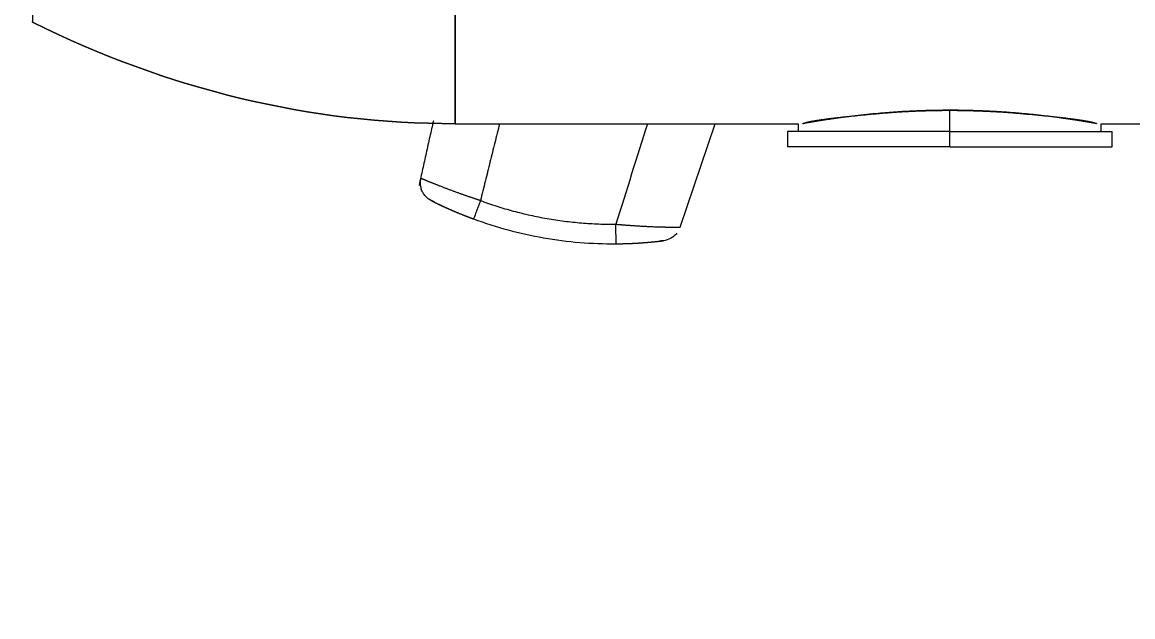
# Model space of a CAD drawing. Header units: millimetres. Extents: x 8883 to 11259, y -10160 to -6800.
# Drawn here: x 10712.81 to 10748.73, y -9149.15 to -9129.91 of the extents above; entities that cross this region are included whole.
import ezdxf

# ---------------------------------------------------------------- set-up
doc = ezdxf.new("R2010")
doc.units = ezdxf.units.MM
doc.layers.add('DIM', color=5, linetype='Continuous', lineweight=13)
doc.styles.add('ARIAL', font='arial.ttf')
doc.dimstyles.get("Standard").update_dxf_attribs({"dimtxt": 15, "dimasz": 15, "dimexe": 0.18, "dimexo": 0.0625, "dimgap": 4, "dimtad": 0, "dimdec": 1, "dimdsep": 46, "dimtxsty": 'ARIAL', "dimcen": 0, "dimclrd": 5, "dimclre": 5, "dimclrt": 5, "dimadec": 0, "dimazin": 0, "dimtfac": 1, "dimtdec": 1, "dimtofl": 0, "dimtmove": 0, "dimatfit": 3, "dimfxl": 1, "dimtolj": 1, "dimtzin": 0, "dimarcsym": 0})

# ---------------------------------------------------------------- blocks, each defined once
blk = doc.blocks.new('*D184')
at = {"layer": 'Defpoints', "color": 0, "transparency": 16777216}
for p in [(10844.315, -9079.145), (10701.336, -9125.132), (10844.315, -9299.148)]:
    blk.add_point(p, dxfattribs=at)
at = {"layer": 'DIM', "color": 5, "lineweight": -2, "transparency": 16777216}
for p, q in [((10844.315, -9079.208), (10844.315, -9299.328)), ((10701.336, -9125.194), (10701.336, -9299.328)), ((10683.336, -9299.148), (10665.336, -9299.148)), ((10701.336, -9299.148), (10719.336, -9299.148)), ((10719.336, -9299.148), (10723.685, -9299.148)), ((10826.315, -9299.148), (10771.76, -9299.148)), ((10844.315, -9299.148), (10826.315, -9299.148)), ((10862.315, -9299.148), (10880.315, -9299.148))]:
    blk.add_line(p, q, dxfattribs=at)
at = {"layer": 'DIM', "color": 5, "transparency": 16777216}
for points in [[(10683.336, -9296.148), (10683.336, -9302.148), (10701.336, -9299.148)], [(10862.315, -9296.148), (10862.315, -9302.148), (10844.315, -9299.148)]]:
    blk.add_solid(points, dxfattribs=at)
at = {"layer": 'DIM', "color": 5, "transparency": 16777216, "insert": (10747.723, -9299.148), "char_height": 18, "attachment_point": 5, "style": 'ARIAL'}
blk.add_mtext('\\A1;143', dxfattribs=at)

msp = doc.modelspace()

# ---------------------------------------------------------------- linework, layer by layer
at = {"linetype": 'Continuous', "lineweight": 13}
for p, q in [((10742.815, -9133.445), (10742.815, -9132.762)), ((10742.815, -9133.945), (10742.815, -9133.445))]:
    msp.add_line(p, q, dxfattribs=at)
at = {"linetype": 'Continuous', "lineweight": 18}
for p, q in [((10726.815, -9133.195), (10737.915, -9133.195)), ((10734.093, -9136.543), (10735.232, -9133.195)), ((10737.915, -9133.195), (10737.915, -9133.445)), ((10747.715, -9133.195), (10794.336, -9133.195)), ((10747.715, -9133.445), (10747.715, -9133.195)), ((10742.815, -9133.445), (10737.565, -9133.445)), ((10737.565, -9133.445), (10737.565, -9133.945)), ((10742.815, -9133.445), (10748.065, -9133.445)), ((10748.065, -9133.945), (10748.065, -9133.445)), ((10742.815, -9133.945), (10737.565, -9133.945)), ((10742.815, -9133.945), (10748.065, -9133.945))]:
    msp.add_line(p, q, dxfattribs=at)
for points, knots in [([(10726.815, -9114.133), (10726.815, -9116.855), (10726.816, -9119.449), (10726.817, -9124.117), (10726.818, -9126.19), (10726.819, -9129.599), (10726.819, -9130.936), (10726.82, -9132.734), (10726.821, -9133.195), (10726.821, -9133.195)], [0, 0, 0, 0, 0.25, 0.25, 0.5, 0.5, 0.75, 0.75, 1, 1, 1, 1]), ([(10726.821, -9133.195), (10726.821, -9133.195), (10726.821, -9133.167), (10726.821, -9133.053), (10726.821, -9132.967), (10726.82, -9132.739), (10726.82, -9132.597), (10726.82, -9132.257), (10726.82, -9132.06), (10726.82, -9131.61), (10726.819, -9131.358), (10726.819, -9130.802), (10726.819, -9130.497), (10726.819, -9129.838), (10726.819, -9129.483), (10726.818, -9128.724), (10726.818, -9127.918), (10726.818, -9126.57), (10726.817, -9125.095), (10726.817, -9123.501), (10726.816, -9121.799), (10726.816, -9120.6), (10726.816, -9119.372), (10726.816, -9118.744), (10726.815, -9117.463), (10726.815, -9116.811), (10726.815, -9115.486), (10726.815, -9114.814), (10726.815, -9114.133)], [0, 0, 0, 0, 0.0625, 0.0625, 0.125, 0.125, 0.1875, 0.1875, 0.25, 0.25, 0.3125, 0.3125, 0.375, 0.375, 0.4375, 0.4375, 0.5, 0.5625, 0.625, 0.6875, 0.75, 0.8125, 0.8125, 0.875, 0.875, 0.9375, 0.9375, 1, 1, 1, 1]), ([(10713.149, -9129.913), (10713.153, -9129.915), (10713.16, -9129.798), (10713.165, -9129.438), (10713.169, -9128.955), (10713.171, -9128.349), (10713.172, -9127.507), (10713.174, -9126.551), (10713.177, -9125.483), (10713.181, -9124.214), (10713.184, -9122.858), (10713.187, -9121.414), (10713.192, -9119.831), (10713.195, -9119.013)], [0, 0, 0, 0, 0.125, 0.25, 0.25, 0.375, 0.5, 0.5, 0.625, 0.75, 0.75, 0.875, 1, 1, 1, 1]), ([(10747.565, -9133.195), (10747.565, -9133.195), (10747.565, -9133.195), (10747.564, -9133.195), (10747.564, -9133.195), (10747.563, -9133.195), (10747.562, -9133.195), (10747.56, -9133.194), (10747.559, -9133.194), (10747.557, -9133.194), (10747.554, -9133.193), (10747.552, -9133.193), (10747.549, -9133.192), (10747.546, -9133.192), (10747.543, -9133.191), (10747.54, -9133.19), (10747.536, -9133.19), (10747.532, -9133.189), (10747.528, -9133.188), (10747.523, -9133.187), (10747.519, -9133.186), (10747.514, -9133.185), (10747.509, -9133.184), (10747.503, -9133.183), (10747.497, -9133.182), (10747.491, -9133.181), (10747.485, -9133.18), (10747.478, -9133.179), (10747.472, -9133.177), (10747.465, -9133.176), (10747.457, -9133.175), (10747.45, -9133.173), (10747.442, -9133.172), (10747.434, -9133.171), (10747.426, -9133.169), (10747.417, -9133.167), (10747.408, -9133.166), (10747.399, -9133.164), (10747.39, -9133.163), (10747.38, -9133.161), (10747.371, -9133.159), (10747.36, -9133.157), (10747.35, -9133.156), (10747.34, -9133.154), (10747.329, -9133.152), (10747.318, -9133.15), (10747.306, -9133.148), (10747.295, -9133.146), (10747.283, -9133.144), (10747.271, -9133.142), (10747.258, -9133.14), (10747.246, -9133.138), (10747.233, -9133.135), (10747.219, -9133.133), (10747.206, -9133.131), (10747.192, -9133.129), (10747.178, -9133.126), (10747.164, -9133.124), (10747.15, -9133.122), (10747.135, -9133.119), (10747.12, -9133.117), (10747.105, -9133.114), (10747.09, -9133.112), (10747.074, -9133.109), (10747.058, -9133.107), (10747.042, -9133.104), (10747.025, -9133.102), (10747.008, -9133.099), (10746.991, -9133.096), (10746.974, -9133.094), (10746.957, -9133.091), (10746.939, -9133.088), (10746.921, -9133.085), (10746.903, -9133.082), (10746.884, -9133.08), (10746.865, -9133.077), (10746.846, -9133.074), (10746.827, -9133.071), (10746.808, -9133.068), (10746.788, -9133.065), (10746.768, -9133.062), (10746.747, -9133.059), (10746.727, -9133.056), (10746.706, -9133.053), (10746.685, -9133.05), (10746.664, -9133.047), (10746.642, -9133.044), (10746.62, -9133.041), (10746.598, -9133.037), (10746.576, -9133.034), (10746.553, -9133.031), (10746.53, -9133.028), (10746.507, -9133.024), (10746.484, -9133.021), (10746.46, -9133.018), (10746.436, -9133.015), (10746.412, -9133.011), (10746.346, -9133.002), (10746.236, -9132.987), (10746.078, -9132.967), (10745.913, -9132.947), (10745.743, -9132.927), (10745.567, -9132.908), (10745.385, -9132.889), (10745.225, -9132.874), (10745.091, -9132.862), (10744.983, -9132.853), (10744.875, -9132.844), (10744.767, -9132.835), (10744.657, -9132.827), (10744.547, -9132.82), (10744.436, -9132.812), (10744.325, -9132.806), (10744.213, -9132.799), (10744.1, -9132.793), (10743.986, -9132.788), (10743.872, -9132.783), (10743.757, -9132.779), (10743.642, -9132.775), (10743.526, -9132.771), (10743.409, -9132.769), (10743.291, -9132.766), (10743.173, -9132.764), (10743.054, -9132.763), (10742.935, -9132.762), (10742.75, -9132.762), (10742.5, -9132.763), (10742.19, -9132.769), (10741.884, -9132.778), (10741.583, -9132.79), (10741.287, -9132.806), (10740.996, -9132.825), (10740.71, -9132.847), (10740.49, -9132.866), (10740.331, -9132.881), (10740.231, -9132.89), (10740.133, -9132.9), (10740.037, -9132.91), (10739.942, -9132.921), (10739.849, -9132.931), (10739.757, -9132.942), (10739.667, -9132.953), (10739.579, -9132.964), (10739.492, -9132.975), (10739.407, -9132.986), (10739.323, -9132.997), (10739.254, -9133.006), (10739.198, -9133.014), (10739.155, -9133.02), (10739.112, -9133.026), (10739.071, -9133.032), (10739.03, -9133.038), (10738.99, -9133.043), (10738.951, -9133.049), (10738.913, -9133.055), (10738.876, -9133.06), (10738.84, -9133.065), (10738.804, -9133.071), (10738.769, -9133.076), (10738.735, -9133.081), (10738.702, -9133.086), (10738.67, -9133.091), (10738.638, -9133.096), (10738.608, -9133.101), (10738.578, -9133.106), (10738.549, -9133.11), (10738.521, -9133.115), (10738.494, -9133.119), (10738.467, -9133.124), (10738.442, -9133.128), (10738.417, -9133.132), (10738.393, -9133.136), (10738.37, -9133.14), (10738.348, -9133.144), (10738.327, -9133.147), (10738.306, -9133.151), (10738.286, -9133.154), (10738.267, -9133.158), (10738.249, -9133.161), (10738.232, -9133.164), (10738.216, -9133.167), (10738.2, -9133.17), (10738.186, -9133.172), (10738.172, -9133.175), (10738.159, -9133.177), (10738.147, -9133.18), (10738.135, -9133.182), (10738.125, -9133.184), (10738.115, -9133.185), (10738.107, -9133.187), (10738.099, -9133.189), (10738.091, -9133.19), (10738.085, -9133.191), (10738.08, -9133.192), (10738.075, -9133.193), (10738.071, -9133.194), (10738.068, -9133.195), (10738.066, -9133.195), (10738.065, -9133.195), (10738.065, -9133.195), (10738.065, -9133.195)], [0, 0, 0, 0, 0.002485, 0.004964, 0.007437, 0.009903, 0.012364, 0.01482, 0.017269, 0.019714, 0.022152, 0.024586, 0.027014, 0.029438, 0.031857, 0.034271, 0.03668, 0.039085, 0.041485, 0.043882, 0.046274, 0.048662, 0.051047, 0.053428, 0.055805, 0.058179, 0.06055, 0.062917, 0.065282, 0.067643, 0.070002, 0.072358, 0.074712, 0.077064, 0.079413, 0.08176, 0.084106, 0.08645, 0.088792, 0.091132, 0.093471, 0.095809, 0.098146, 0.100483, 0.102818, 0.105152, 0.107487, 0.10982, 0.112154, 0.114488, 0.116821, 0.119155, 0.121489, 0.123824, 0.12616, 0.128496, 0.130833, 0.133171, 0.13551, 0.137851, 0.140193, 0.142537, 0.144883, 0.14723, 0.14958, 0.151932, 0.154286, 0.156643, 0.159002, 0.161364, 0.163729, 0.166096, 0.168467, 0.170842, 0.173219, 0.175601, 0.177986, 0.180374, 0.182767, 0.185164, 0.187565, 0.18997, 0.19238, 0.194795, 0.197214, 0.199638, 0.202067, 0.204501, 0.206941, 0.209386, 0.211836, 0.214292, 0.216754, 0.219221, 0.221695, 0.224174, 0.22666, 0.229152, 0.244339, 0.259358, 0.274241, 0.28902, 0.303729, 0.318401, 0.33307, 0.341259, 0.349393, 0.357476, 0.365514, 0.37351, 0.381471, 0.3894, 0.397303, 0.405186, 0.413052, 0.420907, 0.428757, 0.436607, 0.444462, 0.452326, 0.460206, 0.468105, 0.476031, 0.483986, 0.491977, 0.500008, 0.521088, 0.541923, 0.562602, 0.583218, 0.603865, 0.624635, 0.645621, 0.666911, 0.674797, 0.682683, 0.690574, 0.698474, 0.706389, 0.714325, 0.722287, 0.730279, 0.738306, 0.746375, 0.754489, 0.762653, 0.770873, 0.775379, 0.779864, 0.78433, 0.788777, 0.793206, 0.797617, 0.802012, 0.80639, 0.810753, 0.815102, 0.819437, 0.823759, 0.82807, 0.832368, 0.836656, 0.840935, 0.845205, 0.849466, 0.85372, 0.857968, 0.86221, 0.866448, 0.870681, 0.874912, 0.87914, 0.883367, 0.887593, 0.89182, 0.896047, 0.900277, 0.904509, 0.908746, 0.912986, 0.917232, 0.921485, 0.925744, 0.930011, 0.934286, 0.938572, 0.942867, 0.947174, 0.951492, 0.955823, 0.960168, 0.964526, 0.9689, 0.97329, 0.977696, 0.982119, 0.986561, 0.991021, 0.9955, 1, 1, 1, 1]), ([(10738.065, -9133.195), (10738.065, -9133.195), (10738.065, -9133.195), (10738.065, -9133.195), (10738.066, -9133.195), (10738.066, -9133.194), (10738.067, -9133.194), (10738.068, -9133.193), (10738.07, -9133.192), (10738.072, -9133.191), (10738.074, -9133.189), (10738.077, -9133.188), (10738.08, -9133.186), (10738.084, -9133.185), (10738.088, -9133.183), (10738.092, -9133.181), (10738.098, -9133.179), (10738.104, -9133.176), (10738.111, -9133.174), (10738.118, -9133.171), (10738.127, -9133.169), (10738.136, -9133.166), (10738.146, -9133.163), (10738.157, -9133.159), (10738.169, -9133.156), (10738.182, -9133.153), (10738.196, -9133.149), (10738.212, -9133.145), (10738.228, -9133.141), (10738.246, -9133.137), (10738.266, -9133.133), (10738.286, -9133.128), (10738.308, -9133.124), (10738.332, -9133.119), (10738.357, -9133.114), (10738.384, -9133.109), (10738.413, -9133.104), (10738.443, -9133.099), (10738.475, -9133.094), (10738.509, -9133.088), (10738.545, -9133.082), (10738.583, -9133.076), (10738.623, -9133.07), (10738.665, -9133.064), (10738.709, -9133.058), (10738.755, -9133.051), (10738.804, -9133.045), (10738.855, -9133.038), (10738.908, -9133.031), (10738.964, -9133.024), (10739.023, -9133.017), (10739.084, -9133.009), (10739.147, -9133.002), (10739.213, -9132.994), (10739.282, -9132.986), (10739.353, -9132.978), (10739.428, -9132.97), (10739.505, -9132.962), (10739.585, -9132.954), (10739.667, -9132.945), (10739.753, -9132.936), (10739.842, -9132.928), (10739.933, -9132.919), (10740.027, -9132.909), (10740.124, -9132.9), (10740.225, -9132.891), (10740.328, -9132.881), (10740.434, -9132.871), (10740.542, -9132.862), (10740.651, -9132.852), (10740.761, -9132.844), (10740.872, -9132.835), (10740.982, -9132.827), (10741.093, -9132.82), (10741.204, -9132.813), (10741.315, -9132.806), (10741.425, -9132.8), (10741.536, -9132.795), (10741.646, -9132.789), (10741.755, -9132.785), (10741.864, -9132.78), (10741.973, -9132.777), (10742.081, -9132.773), (10742.189, -9132.77), (10742.295, -9132.768), (10742.401, -9132.766), (10742.506, -9132.764), (10742.61, -9132.763), (10742.713, -9132.762), (10742.843, -9132.762), (10743.003, -9132.763), (10743.193, -9132.765), (10743.386, -9132.769), (10743.582, -9132.774), (10743.781, -9132.781), (10743.981, -9132.789), (10744.184, -9132.799), (10744.387, -9132.81), (10744.591, -9132.823), (10744.794, -9132.838), (10744.997, -9132.854), (10745.169, -9132.869), (10745.311, -9132.882), (10745.422, -9132.892), (10745.53, -9132.902), (10745.634, -9132.912), (10745.735, -9132.922), (10745.833, -9132.932), (10745.927, -9132.941), (10746.018, -9132.951), (10746.105, -9132.96), (10746.19, -9132.969), (10746.27, -9132.978), (10746.348, -9132.986), (10746.422, -9132.995), (10746.494, -9133.003), (10746.562, -9133.011), (10746.627, -9133.019), (10746.689, -9133.027), (10746.749, -9133.034), (10746.805, -9133.042), (10746.859, -9133.049), (10746.91, -9133.056), (10746.958, -9133.063), (10747.004, -9133.07), (10747.047, -9133.076), (10747.088, -9133.083), (10747.127, -9133.089), (10747.163, -9133.095), (10747.197, -9133.101), (10747.229, -9133.106), (10747.259, -9133.112), (10747.287, -9133.117), (10747.314, -9133.122), (10747.338, -9133.127), (10747.361, -9133.132), (10747.382, -9133.137), (10747.401, -9133.141), (10747.419, -9133.145), (10747.436, -9133.149), (10747.451, -9133.153), (10747.465, -9133.157), (10747.477, -9133.161), (10747.489, -9133.164), (10747.499, -9133.167), (10747.509, -9133.17), (10747.517, -9133.173), (10747.524, -9133.176), (10747.531, -9133.178), (10747.537, -9133.181), (10747.542, -9133.183), (10747.547, -9133.185), (10747.55, -9133.187), (10747.554, -9133.188), (10747.556, -9133.19), (10747.559, -9133.191), (10747.561, -9133.192), (10747.562, -9133.193), (10747.563, -9133.194), (10747.564, -9133.195), (10747.564, -9133.195), (10747.565, -9133.195), (10747.565, -9133.195), (10747.565, -9133.195)], [0, 0, 0, 0, 0.001808, 0.003716, 0.005722, 0.007828, 0.010034, 0.012339, 0.014744, 0.017248, 0.019851, 0.022554, 0.025357, 0.028259, 0.031261, 0.034362, 0.037563, 0.040864, 0.044264, 0.047764, 0.051363, 0.055062, 0.058861, 0.062759, 0.066757, 0.070855, 0.075052, 0.079349, 0.083746, 0.088242, 0.092838, 0.097534, 0.102329, 0.107224, 0.112219, 0.117314, 0.122508, 0.127802, 0.133195, 0.138688, 0.144281, 0.149974, 0.155766, 0.161658, 0.16765, 0.173742, 0.179933, 0.186224, 0.192614, 0.199105, 0.205695, 0.212384, 0.219174, 0.226063, 0.233052, 0.24014, 0.247329, 0.254617, 0.262004, 0.269492, 0.277079, 0.284766, 0.292553, 0.300439, 0.308425, 0.316511, 0.324696, 0.332982, 0.341358, 0.349659, 0.357885, 0.366036, 0.374112, 0.382113, 0.390039, 0.39789, 0.405667, 0.413369, 0.420996, 0.428549, 0.436027, 0.443432, 0.450762, 0.458018, 0.4652, 0.472308, 0.479343, 0.486304, 0.493191, 0.500006, 0.512474, 0.525204, 0.538196, 0.551451, 0.56497, 0.578753, 0.592801, 0.607115, 0.621695, 0.636541, 0.651654, 0.667035, 0.676009, 0.684866, 0.693606, 0.702229, 0.710734, 0.719123, 0.727394, 0.735547, 0.743584, 0.751503, 0.759306, 0.76699, 0.774558, 0.782009, 0.789342, 0.796558, 0.803657, 0.810638, 0.817503, 0.82425, 0.83088, 0.837392, 0.843788, 0.850066, 0.856227, 0.862271, 0.868198, 0.874007, 0.879699, 0.885274, 0.890732, 0.896073, 0.901296, 0.906403, 0.911392, 0.916264, 0.921018, 0.925656, 0.930176, 0.934579, 0.938865, 0.943034, 0.947086, 0.951021, 0.954838, 0.958539, 0.962122, 0.965588, 0.968937, 0.972169, 0.975284, 0.978282, 0.981163, 0.983927, 0.986574, 0.989104, 0.991517, 0.993813, 0.995992, 0.998054, 1, 1, 1, 1]), ([(10725.7, -9134.963), (10725.694, -9134.993), (10725.683, -9135.066), (10725.686, -9135.187), (10725.706, -9135.272), (10725.721, -9135.315)], [0, 0, 0, 0, 0.259134, 0.62574, 1, 1, 1, 1]), ([(10726.05, -9135.686), (10725.975, -9135.648), (10725.875, -9135.574), (10725.773, -9135.437), (10725.736, -9135.358), (10725.721, -9135.315)], [0, 0, 0, 0, 0.478936, 0.736721, 1, 1, 1, 1]), ([(10726.149, -9135.735), (10726.149, -9135.735), (10726.147, -9135.734), (10726.144, -9135.733), (10726.141, -9135.731), (10726.138, -9135.73), (10726.135, -9135.728), (10726.132, -9135.727), (10726.129, -9135.725), (10726.126, -9135.724), (10726.123, -9135.723), (10726.121, -9135.721), (10726.118, -9135.72), (10726.115, -9135.719), (10726.112, -9135.717), (10726.107, -9135.715), (10726.102, -9135.712), (10726.097, -9135.71), (10726.092, -9135.707), (10726.088, -9135.705), (10726.084, -9135.703), (10726.079, -9135.701), (10726.075, -9135.699), (10726.072, -9135.697), (10726.068, -9135.695), (10726.065, -9135.694), (10726.062, -9135.692), (10726.059, -9135.691), (10726.056, -9135.689), (10726.054, -9135.688), (10726.051, -9135.687), (10726.049, -9135.686), (10726.047, -9135.685), (10726.046, -9135.684), (10726.044, -9135.683), (10726.043, -9135.683), (10726.042, -9135.682), (10726.041, -9135.682), (10726.041, -9135.681), (10726.04, -9135.681), (10726.04, -9135.681), (10726.04, -9135.681), (10726.04, -9135.681), (10726.041, -9135.682), (10726.042, -9135.682), (10726.042, -9135.682), (10726.044, -9135.683), (10726.045, -9135.684), (10726.046, -9135.684), (10726.048, -9135.685), (10726.05, -9135.686), (10726.052, -9135.687), (10726.055, -9135.688), (10726.057, -9135.69), (10726.06, -9135.691), (10726.063, -9135.693), (10726.066, -9135.694), (10726.07, -9135.696), (10726.073, -9135.698), (10726.077, -9135.7), (10726.081, -9135.702), (10726.085, -9135.704), (10726.09, -9135.706), (10726.094, -9135.708), (10726.099, -9135.711), (10726.104, -9135.713), (10726.109, -9135.716), (10726.115, -9135.718), (10726.12, -9135.721), (10726.126, -9135.724), (10726.132, -9135.727), (10726.138, -9135.73), (10726.144, -9135.733), (10726.151, -9135.736), (10726.158, -9135.74), (10726.165, -9135.743), (10726.172, -9135.747), (10726.179, -9135.75), (10726.187, -9135.754), (10726.194, -9135.757), (10726.202, -9135.761), (10726.21, -9135.765), (10726.218, -9135.769), (10726.227, -9135.773), (10726.235, -9135.777), (10726.244, -9135.782), (10726.253, -9135.786), (10726.262, -9135.79), (10726.271, -9135.795), (10726.281, -9135.799), (10726.29, -9135.804), (10726.3, -9135.808), (10726.307, -9135.811), (10726.31, -9135.813), (10726.311, -9135.813), (10726.311, -9135.814), (10726.313, -9135.815), (10726.317, -9135.816), (10726.324, -9135.82), (10726.338, -9135.826), (10726.367, -9135.84), (10726.411, -9135.861), (10726.466, -9135.886), (10726.504, -9135.903), (10726.523, -9135.912)], [0, 0, 0, 0, 0.001899, 0.006899, 0.011851, 0.016754, 0.02161, 0.026417, 0.031176, 0.035886, 0.040549, 0.045163, 0.04973, 0.054248, 0.058719, 0.0684, 0.078079, 0.087756, 0.09743, 0.107103, 0.116773, 0.126442, 0.136108, 0.145772, 0.155434, 0.165095, 0.174753, 0.18441, 0.194065, 0.203719, 0.213371, 0.223022, 0.232671, 0.24232, 0.251967, 0.261614, 0.271259, 0.280904, 0.290548, 0.300191, 0.309833, 0.319475, 0.329116, 0.338757, 0.348397, 0.358037, 0.367677, 0.377316, 0.386955, 0.396594, 0.406233, 0.415872, 0.425512, 0.435151, 0.444791, 0.454432, 0.464073, 0.473715, 0.483357, 0.493, 0.502644, 0.512289, 0.521935, 0.531581, 0.541229, 0.550877, 0.560526, 0.570177, 0.579828, 0.58948, 0.599133, 0.608788, 0.618443, 0.628099, 0.637757, 0.647416, 0.657076, 0.666738, 0.676401, 0.686065, 0.695731, 0.705397, 0.715066, 0.724735, 0.734406, 0.744078, 0.753751, 0.763425, 0.7731, 0.782776, 0.792453, 0.80213, 0.811809, 0.812182, 0.812555, 0.813301, 0.814793, 0.817778, 0.82375, 0.835707, 0.859661, 0.907719, 0.955958, 1, 1, 1, 1]), ([(10726.149, -9135.735), (10726.149, -9135.735), (10726.147, -9135.734), (10726.144, -9135.733), (10726.141, -9135.731), (10726.138, -9135.73), (10726.135, -9135.728), (10726.132, -9135.727), (10726.129, -9135.725), (10726.126, -9135.724), (10726.123, -9135.723), (10726.121, -9135.721), (10726.118, -9135.72), (10726.115, -9135.719), (10726.112, -9135.717), (10726.107, -9135.715), (10726.102, -9135.712), (10726.097, -9135.71), (10726.092, -9135.707), (10726.088, -9135.705), (10726.084, -9135.703), (10726.079, -9135.701), (10726.075, -9135.699), (10726.072, -9135.697), (10726.068, -9135.695), (10726.065, -9135.694), (10726.062, -9135.692), (10726.059, -9135.691), (10726.056, -9135.689), (10726.054, -9135.688), (10726.051, -9135.687), (10726.049, -9135.686), (10726.047, -9135.685), (10726.046, -9135.684), (10726.044, -9135.683), (10726.043, -9135.683), (10726.042, -9135.682), (10726.041, -9135.682), (10726.041, -9135.681), (10726.04, -9135.681), (10726.04, -9135.681), (10726.04, -9135.681), (10726.04, -9135.681), (10726.041, -9135.682), (10726.042, -9135.682), (10726.042, -9135.682), (10726.044, -9135.683), (10726.045, -9135.684), (10726.046, -9135.684), (10726.048, -9135.685), (10726.05, -9135.686), (10726.052, -9135.687), (10726.055, -9135.688), (10726.057, -9135.69), (10726.06, -9135.691), (10726.063, -9135.693), (10726.066, -9135.694), (10726.07, -9135.696), (10726.073, -9135.698), (10726.077, -9135.7), (10726.081, -9135.702), (10726.085, -9135.704), (10726.09, -9135.706), (10726.094, -9135.708), (10726.099, -9135.711), (10726.104, -9135.713), (10726.109, -9135.716), (10726.115, -9135.718), (10726.12, -9135.721), (10726.126, -9135.724), (10726.132, -9135.727), (10726.138, -9135.73), (10726.144, -9135.733), (10726.151, -9135.736), (10726.158, -9135.74), (10726.165, -9135.743), (10726.172, -9135.747), (10726.179, -9135.75), (10726.187, -9135.754), (10726.194, -9135.757), (10726.202, -9135.761), (10726.21, -9135.765), (10726.218, -9135.769), (10726.227, -9135.773), (10726.235, -9135.777), (10726.244, -9135.782), (10726.253, -9135.786), (10726.262, -9135.79), (10726.271, -9135.795), (10726.281, -9135.799), (10726.29, -9135.804), (10726.3, -9135.808), (10726.307, -9135.811), (10726.31, -9135.813), (10726.311, -9135.813), (10726.311, -9135.814), (10726.313, -9135.815), (10726.317, -9135.816), (10726.324, -9135.82), (10726.338, -9135.826), (10726.367, -9135.84), (10726.411, -9135.861), (10726.468, -9135.887), (10726.528, -9135.914), (10726.591, -9135.942), (10726.656, -9135.972), (10726.725, -9136.001), (10726.783, -9136.026), (10726.829, -9136.046), (10726.863, -9136.06), (10726.898, -9136.075), (10726.933, -9136.089), (10726.968, -9136.104), (10727.004, -9136.118), (10727.04, -9136.133), (10727.076, -9136.147), (10727.112, -9136.162), (10727.149, -9136.176), (10727.186, -9136.191), (10727.223, -9136.205), (10727.26, -9136.219), (10727.298, -9136.234), (10727.335, -9136.248), (10727.373, -9136.262), (10727.398, -9136.271), (10727.411, -9136.276)], [0, 0, 0, 0, 0.001198, 0.004353, 0.007477, 0.010571, 0.013634, 0.016667, 0.01967, 0.022642, 0.025584, 0.028496, 0.031377, 0.034228, 0.037048, 0.043156, 0.049263, 0.055369, 0.061473, 0.067576, 0.073677, 0.079777, 0.085876, 0.091974, 0.09807, 0.104165, 0.110259, 0.116352, 0.122444, 0.128535, 0.134625, 0.140714, 0.146802, 0.15289, 0.158977, 0.165063, 0.171149, 0.177234, 0.183319, 0.189403, 0.195487, 0.201571, 0.207654, 0.213736, 0.219819, 0.225901, 0.231983, 0.238065, 0.244147, 0.250228, 0.25631, 0.262392, 0.268474, 0.274556, 0.280638, 0.286721, 0.292804, 0.298887, 0.304971, 0.311055, 0.31714, 0.323225, 0.329311, 0.335397, 0.341484, 0.347572, 0.35366, 0.359749, 0.365838, 0.371928, 0.378019, 0.38411, 0.390202, 0.396295, 0.402388, 0.408483, 0.414578, 0.420674, 0.42677, 0.432868, 0.438966, 0.445066, 0.451166, 0.457267, 0.463368, 0.469471, 0.475574, 0.481677, 0.487782, 0.493887, 0.499992, 0.506099, 0.512205, 0.512441, 0.512676, 0.513146, 0.514088, 0.515971, 0.51974, 0.527283, 0.542397, 0.572719, 0.603155, 0.633664, 0.664152, 0.694705, 0.725319, 0.755986, 0.770315, 0.784645, 0.798978, 0.813315, 0.827654, 0.841997, 0.856344, 0.870696, 0.885051, 0.899412, 0.913777, 0.928146, 0.942518, 0.956891, 0.971263, 0.985633, 1, 1, 1, 1]), ([(10726.149, -9135.735), (10726.149, -9135.735), (10726.147, -9135.734), (10726.144, -9135.733), (10726.141, -9135.731), (10726.138, -9135.73), (10726.135, -9135.728), (10726.132, -9135.727), (10726.129, -9135.725), (10726.126, -9135.724), (10726.123, -9135.723), (10726.121, -9135.721), (10726.118, -9135.72), (10726.115, -9135.719), (10726.112, -9135.717), (10726.107, -9135.715), (10726.102, -9135.712), (10726.097, -9135.71), (10726.092, -9135.707), (10726.088, -9135.705), (10726.084, -9135.703), (10726.079, -9135.701), (10726.075, -9135.699), (10726.072, -9135.697), (10726.068, -9135.695), (10726.065, -9135.694), (10726.062, -9135.692), (10726.059, -9135.691), (10726.056, -9135.689), (10726.054, -9135.688), (10726.051, -9135.687), (10726.049, -9135.686), (10726.047, -9135.685), (10726.046, -9135.684), (10726.044, -9135.683), (10726.043, -9135.683), (10726.042, -9135.682), (10726.041, -9135.682), (10726.041, -9135.681), (10726.04, -9135.681), (10726.04, -9135.681), (10726.04, -9135.681), (10726.04, -9135.681), (10726.041, -9135.682), (10726.042, -9135.682), (10726.042, -9135.682), (10726.044, -9135.683), (10726.045, -9135.684), (10726.046, -9135.684), (10726.048, -9135.685), (10726.05, -9135.686), (10726.052, -9135.687), (10726.055, -9135.688), (10726.057, -9135.69), (10726.06, -9135.691), (10726.063, -9135.693), (10726.066, -9135.694), (10726.07, -9135.696), (10726.073, -9135.698), (10726.077, -9135.7), (10726.081, -9135.702), (10726.085, -9135.704), (10726.09, -9135.706), (10726.094, -9135.708), (10726.099, -9135.711), (10726.104, -9135.713), (10726.109, -9135.716), (10726.115, -9135.718), (10726.12, -9135.721), (10726.126, -9135.724), (10726.132, -9135.727), (10726.138, -9135.73), (10726.144, -9135.733), (10726.151, -9135.736), (10726.158, -9135.74), (10726.165, -9135.743), (10726.172, -9135.747), (10726.179, -9135.75), (10726.187, -9135.754), (10726.194, -9135.757), (10726.202, -9135.761), (10726.21, -9135.765), (10726.218, -9135.769), (10726.227, -9135.773), (10726.235, -9135.777), (10726.244, -9135.782), (10726.253, -9135.786), (10726.262, -9135.79), (10726.271, -9135.795), (10726.281, -9135.799), (10726.29, -9135.804), (10726.3, -9135.808), (10726.307, -9135.811), (10726.31, -9135.813), (10726.311, -9135.813), (10726.311, -9135.814), (10726.313, -9135.815), (10726.317, -9135.816), (10726.324, -9135.82), (10726.338, -9135.826), (10726.367, -9135.84), (10726.411, -9135.861), (10726.468, -9135.887), (10726.528, -9135.914), (10726.591, -9135.942), (10726.656, -9135.972), (10726.725, -9136.001), (10726.783, -9136.026), (10726.829, -9136.046), (10726.863, -9136.06), (10726.898, -9136.075), (10726.933, -9136.089), (10726.968, -9136.104), (10727.004, -9136.118), (10727.04, -9136.133), (10727.076, -9136.147), (10727.112, -9136.162), (10727.149, -9136.176), (10727.186, -9136.191), (10727.223, -9136.205), (10727.26, -9136.219), (10727.298, -9136.234), (10727.335, -9136.248), (10727.373, -9136.262), (10727.398, -9136.271), (10727.411, -9136.276)], [0, 0, 0, 0, 0.001198, 0.004353, 0.007477, 0.010571, 0.013634, 0.016667, 0.01967, 0.022642, 0.025584, 0.028496, 0.031377, 0.034228, 0.037048, 0.043156, 0.049263, 0.055369, 0.061473, 0.067576, 0.073677, 0.079777, 0.085876, 0.091974, 0.09807, 0.104165, 0.110259, 0.116352, 0.122444, 0.128535, 0.134625, 0.140714, 0.146802, 0.15289, 0.158977, 0.165063, 0.171149, 0.177234, 0.183319, 0.189403, 0.195487, 0.201571, 0.207654, 0.213736, 0.219819, 0.225901, 0.231983, 0.238065, 0.244147, 0.250228, 0.25631, 0.262392, 0.268474, 0.274556, 0.280638, 0.286721, 0.292804, 0.298887, 0.304971, 0.311055, 0.31714, 0.323225, 0.329311, 0.335397, 0.341484, 0.347572, 0.35366, 0.359749, 0.365838, 0.371928, 0.378019, 0.38411, 0.390202, 0.396295, 0.402388, 0.408483, 0.414578, 0.420674, 0.42677, 0.432868, 0.438966, 0.445066, 0.451166, 0.457267, 0.463368, 0.469471, 0.475574, 0.481677, 0.487782, 0.493887, 0.499992, 0.506099, 0.512205, 0.512441, 0.512676, 0.513146, 0.514088, 0.515971, 0.51974, 0.527283, 0.542397, 0.572719, 0.603155, 0.633664, 0.664152, 0.694705, 0.725319, 0.755986, 0.770315, 0.784645, 0.798978, 0.813315, 0.827654, 0.841997, 0.856344, 0.870696, 0.885051, 0.899412, 0.913777, 0.928146, 0.942518, 0.956891, 0.971263, 0.985633, 1, 1, 1, 1]), ([(10726.149, -9135.736), (10726.149, -9135.735), (10726.148, -9135.735), (10726.146, -9135.734), (10726.144, -9135.733), (10726.142, -9135.732), (10726.139, -9135.731), (10726.137, -9135.729), (10726.135, -9135.728), (10726.132, -9135.727), (10726.13, -9135.726), (10726.127, -9135.724), (10726.124, -9135.723), (10726.121, -9135.722), (10726.118, -9135.72), (10726.115, -9135.719), (10726.112, -9135.717), (10726.109, -9135.716), (10726.106, -9135.714), (10726.103, -9135.713), (10726.1, -9135.711), (10726.097, -9135.709), (10726.094, -9135.708), (10726.09, -9135.706), (10726.087, -9135.705), (10726.084, -9135.703), (10726.081, -9135.702), (10726.078, -9135.7), (10726.075, -9135.699), (10726.072, -9135.697), (10726.069, -9135.696), (10726.066, -9135.694), (10726.064, -9135.693), (10726.061, -9135.692), (10726.058, -9135.69), (10726.056, -9135.689), (10726.054, -9135.688), (10726.052, -9135.687), (10726.05, -9135.686), (10726.048, -9135.685), (10726.047, -9135.685), (10726.046, -9135.684), (10726.045, -9135.683), (10726.044, -9135.683), (10726.043, -9135.683), (10726.043, -9135.683), (10726.043, -9135.683), (10726.044, -9135.683), (10726.046, -9135.684), (10726.048, -9135.685), (10726.052, -9135.687), (10726.057, -9135.69), (10726.063, -9135.693), (10726.07, -9135.696), (10726.075, -9135.698), (10726.079, -9135.701), (10726.084, -9135.703), (10726.089, -9135.706), (10726.094, -9135.708), (10726.1, -9135.711), (10726.105, -9135.713), (10726.11, -9135.716), (10726.117, -9135.719), (10726.127, -9135.724), (10726.138, -9135.73), (10726.149, -9135.735), (10726.158, -9135.74), (10726.166, -9135.744), (10726.175, -9135.748), (10726.184, -9135.752), (10726.193, -9135.757), (10726.203, -9135.762), (10726.213, -9135.766), (10726.223, -9135.771), (10726.233, -9135.776), (10726.244, -9135.781), (10726.254, -9135.787), (10726.266, -9135.792), (10726.277, -9135.797), (10726.288, -9135.803), (10726.3, -9135.809), (10726.312, -9135.814), (10726.325, -9135.82), (10726.337, -9135.826), (10726.35, -9135.832), (10726.363, -9135.838), (10726.376, -9135.844), (10726.389, -9135.851), (10726.403, -9135.857), (10726.417, -9135.863), (10726.431, -9135.87), (10726.443, -9135.875), (10726.455, -9135.881), (10726.472, -9135.889), (10726.494, -9135.899), (10726.52, -9135.91), (10726.549, -9135.924), (10726.585, -9135.94), (10726.62, -9135.955), (10726.65, -9135.969), (10726.672, -9135.978), (10726.692, -9135.987), (10726.712, -9135.996), (10726.733, -9136.005), (10726.753, -9136.014), (10726.771, -9136.021), (10726.787, -9136.028), (10726.805, -9136.036), (10726.832, -9136.047), (10726.86, -9136.059), (10726.891, -9136.072), (10726.921, -9136.084), (10726.954, -9136.098), (10726.988, -9136.112), (10727.022, -9136.126), (10727.056, -9136.14), (10727.091, -9136.153), (10727.126, -9136.167), (10727.161, -9136.181), (10727.196, -9136.195), (10727.232, -9136.208), (10727.267, -9136.222), (10727.303, -9136.236), (10727.339, -9136.249), (10727.375, -9136.263), (10727.399, -9136.271), (10727.411, -9136.276)], [0, 0, 0, 0, 0.001722, 0.003593, 0.005592, 0.007718, 0.009971, 0.012352, 0.014861, 0.017497, 0.02026, 0.02315, 0.026168, 0.029313, 0.032584, 0.035983, 0.039509, 0.043162, 0.046942, 0.050848, 0.054881, 0.059041, 0.063328, 0.067741, 0.072281, 0.076947, 0.08174, 0.08666, 0.091706, 0.096878, 0.102177, 0.107602, 0.113154, 0.118832, 0.124636, 0.130568, 0.136626, 0.14281, 0.149122, 0.15556, 0.162125, 0.168818, 0.175638, 0.182585, 0.18966, 0.196863, 0.200444, 0.20913, 0.221444, 0.233012, 0.247054, 0.263348, 0.284136, 0.295069, 0.302542, 0.310016, 0.317491, 0.324968, 0.332447, 0.339929, 0.347413, 0.351541, 0.359132, 0.370188, 0.38414, 0.393776, 0.401485, 0.409191, 0.416893, 0.424593, 0.432289, 0.439982, 0.447673, 0.45536, 0.463045, 0.470728, 0.478407, 0.486084, 0.493758, 0.50143, 0.509099, 0.516766, 0.52443, 0.532091, 0.539751, 0.547408, 0.555062, 0.562715, 0.570365, 0.578013, 0.585658, 0.593301, 0.596913, 0.60576, 0.618333, 0.630184, 0.64454, 0.661362, 0.682785, 0.69416, 0.703159, 0.712161, 0.721167, 0.730176, 0.739188, 0.748204, 0.752512, 0.760302, 0.771577, 0.786011, 0.795794, 0.809343, 0.822904, 0.836475, 0.850056, 0.863648, 0.87725, 0.890863, 0.904485, 0.918116, 0.931755, 0.945399, 0.959048, 0.972699, 0.98635, 1, 1, 1, 1]), ([(10727.411, -9136.276), (10727.779, -9136.411), (10728.527, -9136.649), (10729.294, -9136.818), (10730.066, -9136.953), (10730.456, -9137.003), (10731.237, -9137.068), (10731.63, -9137.083), (10732.022, -9137.08)], [0, 0, 0, 0, 0.25, 0.5, 0.5, 0.75, 0.75, 1, 1, 1, 1]), ([(10732.017, -9136.447), (10732.025, -9136.448), (10732.04, -9136.449), (10732.065, -9136.451), (10732.091, -9136.453), (10732.12, -9136.456), (10732.15, -9136.458), (10732.183, -9136.461), (10732.218, -9136.464), (10732.255, -9136.467), (10732.294, -9136.47), (10732.335, -9136.473), (10732.377, -9136.476), (10732.422, -9136.479), (10732.469, -9136.483), (10732.517, -9136.486), (10732.568, -9136.489), (10732.62, -9136.493), (10732.673, -9136.496), (10732.728, -9136.5), (10732.808, -9136.505), (10732.909, -9136.51), (10733.024, -9136.516), (10733.129, -9136.521), (10733.223, -9136.525), (10733.308, -9136.528), (10733.383, -9136.531), (10733.442, -9136.533), (10733.489, -9136.534), (10733.526, -9136.535), (10733.561, -9136.536), (10733.596, -9136.537), (10733.629, -9136.538), (10733.661, -9136.539), (10733.692, -9136.54), (10733.721, -9136.54), (10733.75, -9136.541), (10733.777, -9136.541), (10733.803, -9136.542), (10733.828, -9136.542), (10733.852, -9136.543), (10733.874, -9136.543), (10733.895, -9136.543), (10733.916, -9136.544), (10733.935, -9136.544), (10733.953, -9136.544), (10733.969, -9136.544), (10733.985, -9136.544), (10733.999, -9136.544), (10734.013, -9136.544), (10734.025, -9136.544), (10734.036, -9136.544), (10734.046, -9136.544), (10734.056, -9136.544), (10734.064, -9136.544), (10734.071, -9136.544), (10734.077, -9136.544), (10734.082, -9136.543), (10734.086, -9136.543), (10734.089, -9136.543), (10734.091, -9136.543), (10734.093, -9136.543), (10734.093, -9136.543), (10734.093, -9136.543)], [0, 0, 0, 0, 0.006962, 0.014585, 0.022867, 0.03181, 0.041414, 0.051679, 0.062604, 0.074191, 0.086439, 0.099349, 0.11292, 0.127154, 0.142049, 0.157607, 0.173828, 0.190712, 0.20826, 0.226471, 0.245346, 0.288156, 0.328451, 0.366229, 0.401487, 0.434223, 0.464436, 0.492125, 0.50847, 0.524703, 0.540825, 0.556837, 0.572738, 0.588528, 0.604209, 0.619779, 0.635241, 0.650593, 0.665836, 0.68097, 0.695997, 0.710915, 0.725726, 0.74043, 0.755027, 0.769518, 0.783903, 0.798181, 0.812355, 0.826424, 0.840389, 0.854249, 0.868007, 0.881661, 0.895213, 0.908662, 0.922011, 0.935258, 0.948405, 0.961452, 0.9744, 0.987249, 1, 1, 1, 1]), ([(10733.984, -9136.741), (10733.956, -9136.776), (10733.894, -9136.839), (10733.752, -9136.933), (10733.633, -9136.97), (10733.549, -9136.98)], [0, 0, 0, 0, 0.263325, 0.521123, 1, 1, 1, 1]), ([(10732.022, -9137.08), (10732.029, -9137.08), (10732.043, -9137.08), (10732.064, -9137.08), (10732.085, -9137.079), (10732.106, -9137.079), (10732.127, -9137.079), (10732.147, -9137.078), (10732.168, -9137.078), (10732.188, -9137.078), (10732.208, -9137.077), (10732.228, -9137.077), (10732.248, -9137.076), (10732.268, -9137.076), (10732.288, -9137.075), (10732.307, -9137.075), (10732.326, -9137.074), (10732.345, -9137.074), (10732.364, -9137.073), (10732.383, -9137.072), (10732.402, -9137.072), (10732.42, -9137.071), (10732.438, -9137.07), (10732.456, -9137.07), (10732.474, -9137.069), (10732.492, -9137.068), (10732.51, -9137.067), (10732.527, -9137.067), (10732.544, -9137.066), (10732.561, -9137.065), (10732.578, -9137.064), (10732.595, -9137.063), (10732.611, -9137.063), (10732.627, -9137.062), (10732.643, -9137.061), (10732.659, -9137.06), (10732.675, -9137.059), (10732.691, -9137.058), (10732.706, -9137.057), (10732.721, -9137.056), (10732.736, -9137.055), (10732.751, -9137.055), (10732.766, -9137.054), (10732.78, -9137.053), (10732.794, -9137.052), (10732.808, -9137.051), (10732.822, -9137.05), (10732.836, -9137.049), (10732.849, -9137.048), (10732.863, -9137.047), (10732.876, -9137.046), (10732.889, -9137.045), (10732.902, -9137.044), (10732.914, -9137.043), (10732.927, -9137.042), (10732.939, -9137.041), (10732.951, -9137.04), (10732.963, -9137.04), (10732.974, -9137.039), (10732.986, -9137.038), (10732.997, -9137.037), (10733.008, -9137.036), (10733.019, -9137.035), (10733.03, -9137.034), (10733.041, -9137.033), (10733.051, -9137.032), (10733.062, -9137.031), (10733.072, -9137.03), (10733.082, -9137.03), (10733.092, -9137.029), (10733.101, -9137.028), (10733.111, -9137.027), (10733.12, -9137.026), (10733.129, -9137.025), (10733.138, -9137.024), (10733.147, -9137.024), (10733.155, -9137.023), (10733.164, -9137.022), (10733.172, -9137.021), (10733.18, -9137.02), (10733.188, -9137.02), (10733.196, -9137.019), (10733.204, -9137.018), (10733.212, -9137.017), (10733.219, -9137.017), (10733.226, -9137.016), (10733.234, -9137.015), (10733.241, -9137.015), (10733.247, -9137.014), (10733.254, -9137.013), (10733.261, -9137.013), (10733.267, -9137.012), (10733.273, -9137.011), (10733.28, -9137.011), (10733.286, -9137.01), (10733.292, -9137.009), (10733.297, -9137.009), (10733.303, -9137.008), (10733.309, -9137.008), (10733.314, -9137.007), (10733.319, -9137.006), (10733.325, -9137.006), (10733.33, -9137.005), (10733.335, -9137.005), (10733.339, -9137.004), (10733.344, -9137.004), (10733.349, -9137.003), (10733.353, -9137.003), (10733.358, -9137.002), (10733.362, -9137.002), (10733.366, -9137.001), (10733.37, -9137.001), (10733.374, -9137), (10733.378, -9137), (10733.382, -9137), (10733.386, -9136.999), (10733.389, -9136.999), (10733.393, -9136.998), (10733.396, -9136.998), (10733.399, -9136.998), (10733.403, -9136.997), (10733.406, -9136.997), (10733.409, -9136.997), (10733.412, -9136.996), (10733.415, -9136.996), (10733.417, -9136.996), (10733.42, -9136.995), (10733.423, -9136.995), (10733.425, -9136.995), (10733.428, -9136.994), (10733.43, -9136.994), (10733.433, -9136.994), (10733.435, -9136.994), (10733.437, -9136.993), (10733.439, -9136.993), (10733.441, -9136.993), (10733.443, -9136.993), (10733.445, -9136.992), (10733.447, -9136.992), (10733.449, -9136.992), (10733.451, -9136.992), (10733.452, -9136.992), (10733.454, -9136.991), (10733.456, -9136.991), (10733.457, -9136.991), (10733.459, -9136.991), (10733.46, -9136.991), (10733.461, -9136.99), (10733.463, -9136.99), (10733.464, -9136.99), (10733.465, -9136.99), (10733.466, -9136.99), (10733.467, -9136.99), (10733.468, -9136.99), (10733.469, -9136.99), (10733.47, -9136.989), (10733.471, -9136.989), (10733.472, -9136.989), (10733.473, -9136.989), (10733.474, -9136.989), (10733.474, -9136.989), (10733.475, -9136.989), (10733.478, -9136.988), (10733.484, -9136.988), (10733.493, -9136.987), (10733.501, -9136.986), (10733.509, -9136.985), (10733.517, -9136.984), (10733.524, -9136.983), (10733.53, -9136.982), (10733.537, -9136.981), (10733.542, -9136.981), (10733.547, -9136.98), (10733.552, -9136.98), (10733.555, -9136.979), (10733.557, -9136.979), (10733.558, -9136.979), (10733.559, -9136.979), (10733.559, -9136.979), (10733.559, -9136.979), (10733.558, -9136.979), (10733.554, -9136.979), (10733.546, -9136.98), (10733.534, -9136.982), (10733.52, -9136.983), (10733.506, -9136.985), (10733.497, -9136.986), (10733.49, -9136.987), (10733.487, -9136.987), (10733.484, -9136.988), (10733.479, -9136.988), (10733.473, -9136.989), (10733.464, -9136.99), (10733.451, -9136.992), (10733.439, -9136.993), (10733.432, -9136.994)], [0, 0, 0, 0, 0.007503, 0.014965, 0.022388, 0.02977, 0.037111, 0.04441, 0.051668, 0.058884, 0.066058, 0.07319, 0.080279, 0.087324, 0.094327, 0.101286, 0.108201, 0.115072, 0.1219, 0.128683, 0.135423, 0.142118, 0.14877, 0.155377, 0.16194, 0.168459, 0.174934, 0.181365, 0.187752, 0.194094, 0.200392, 0.206646, 0.212855, 0.219021, 0.225142, 0.231218, 0.237251, 0.243239, 0.249183, 0.255083, 0.260938, 0.266749, 0.272516, 0.278238, 0.283915, 0.289548, 0.295137, 0.300681, 0.306181, 0.311636, 0.317046, 0.322412, 0.327733, 0.33301, 0.338243, 0.343431, 0.348575, 0.353674, 0.358729, 0.363739, 0.368706, 0.373628, 0.378506, 0.38334, 0.388129, 0.392875, 0.397576, 0.402234, 0.406847, 0.411416, 0.415942, 0.420423, 0.42486, 0.429254, 0.433603, 0.437909, 0.442171, 0.446389, 0.450564, 0.454694, 0.458782, 0.462825, 0.466826, 0.470782, 0.474696, 0.478566, 0.482393, 0.486177, 0.489917, 0.493615, 0.497269, 0.500881, 0.504449, 0.507975, 0.511458, 0.514898, 0.518296, 0.521651, 0.524963, 0.528233, 0.53146, 0.534644, 0.537787, 0.540886, 0.543943, 0.546958, 0.549931, 0.552861, 0.555749, 0.558595, 0.561398, 0.56416, 0.566879, 0.569556, 0.572192, 0.574785, 0.577336, 0.579846, 0.582314, 0.584739, 0.587123, 0.589466, 0.591767, 0.594026, 0.596243, 0.598419, 0.600553, 0.602646, 0.604697, 0.606707, 0.608675, 0.610602, 0.612487, 0.614332, 0.616134, 0.617896, 0.619616, 0.621295, 0.622933, 0.62453, 0.626086, 0.6276, 0.629073, 0.630506, 0.631897, 0.633247, 0.634556, 0.635824, 0.637051, 0.638237, 0.639382, 0.640486, 0.641549, 0.642571, 0.643552, 0.644492, 0.645392, 0.64625, 0.647068, 0.647845, 0.648581, 0.649276, 0.64993, 0.659594, 0.669421, 0.679411, 0.689566, 0.699888, 0.710379, 0.721039, 0.731872, 0.74288, 0.754065, 0.765429, 0.776977, 0.782136, 0.788222, 0.795237, 0.80318, 0.812051, 0.821852, 0.844624, 0.867399, 0.890185, 0.91299, 0.929183, 0.945311, 0.947712, 0.950893, 0.954853, 0.959594, 0.965115, 0.971418, 0.983139, 1, 1, 1, 1]), ([(10733.432, -9136.994), (10733.439, -9136.993), (10733.455, -9136.991), (10733.474, -9136.989), (10733.491, -9136.987), (10733.503, -9136.986), (10733.512, -9136.984), (10733.519, -9136.984), (10733.53, -9136.982), (10733.545, -9136.98), (10733.554, -9136.979), (10733.558, -9136.979), (10733.559, -9136.979), (10733.559, -9136.979), (10733.559, -9136.979), (10733.558, -9136.979), (10733.556, -9136.979), (10733.553, -9136.979), (10733.547, -9136.98), (10733.539, -9136.981), (10733.531, -9136.982), (10733.523, -9136.983), (10733.516, -9136.984), (10733.51, -9136.985), (10733.505, -9136.985), (10733.5, -9136.986), (10733.495, -9136.987), (10733.489, -9136.987), (10733.484, -9136.988), (10733.478, -9136.989), (10733.472, -9136.989), (10733.466, -9136.99), (10733.459, -9136.991), (10733.453, -9136.992), (10733.446, -9136.992), (10733.439, -9136.993), (10733.434, -9136.994), (10733.432, -9136.994)], [0, 0, 0, 0, 0.046591, 0.096092, 0.138391, 0.173513, 0.201479, 0.222306, 0.251196, 0.318684, 0.424669, 0.447484, 0.470291, 0.493092, 0.515885, 0.53867, 0.552934, 0.584851, 0.634382, 0.669556, 0.704269, 0.738541, 0.77239, 0.78868, 0.804963, 0.82124, 0.837511, 0.853777, 0.870038, 0.886296, 0.902551, 0.918803, 0.935053, 0.951302, 0.967551, 0.983799, 1, 1, 1, 1]), ([(10733.432, -9136.994), (10733.439, -9136.993), (10733.455, -9136.991), (10733.474, -9136.989), (10733.491, -9136.987), (10733.503, -9136.986), (10733.512, -9136.984), (10733.519, -9136.984), (10733.53, -9136.982), (10733.545, -9136.98), (10733.554, -9136.979), (10733.558, -9136.979), (10733.559, -9136.979), (10733.559, -9136.979), (10733.559, -9136.979), (10733.558, -9136.979), (10733.556, -9136.979), (10733.553, -9136.979), (10733.547, -9136.98), (10733.539, -9136.981), (10733.531, -9136.982), (10733.523, -9136.983), (10733.516, -9136.984), (10733.51, -9136.985), (10733.505, -9136.985), (10733.5, -9136.986), (10733.495, -9136.987), (10733.489, -9136.987), (10733.484, -9136.988), (10733.478, -9136.989), (10733.472, -9136.989), (10733.466, -9136.99), (10733.459, -9136.991), (10733.453, -9136.992), (10733.446, -9136.992), (10733.439, -9136.993), (10733.434, -9136.994), (10733.432, -9136.994)], [0, 0, 0, 0, 0.046591, 0.096092, 0.138391, 0.173513, 0.201479, 0.222306, 0.251196, 0.318684, 0.424669, 0.447484, 0.470291, 0.493092, 0.515885, 0.53867, 0.552934, 0.584851, 0.634382, 0.669556, 0.704269, 0.738541, 0.77239, 0.78868, 0.804963, 0.82124, 0.837511, 0.853777, 0.870038, 0.886296, 0.902551, 0.918803, 0.935053, 0.951302, 0.967551, 0.983799, 1, 1, 1, 1]), ([(10733.432, -9136.994), (10733.439, -9136.993), (10733.455, -9136.991), (10733.474, -9136.989), (10733.491, -9136.987), (10733.503, -9136.986), (10733.512, -9136.984), (10733.519, -9136.984), (10733.53, -9136.982), (10733.545, -9136.98), (10733.554, -9136.979), (10733.558, -9136.979), (10733.559, -9136.979), (10733.559, -9136.979), (10733.559, -9136.979), (10733.558, -9136.979), (10733.556, -9136.979), (10733.553, -9136.979), (10733.547, -9136.98), (10733.539, -9136.981), (10733.531, -9136.982), (10733.523, -9136.983), (10733.516, -9136.984), (10733.51, -9136.985), (10733.505, -9136.985), (10733.5, -9136.986), (10733.495, -9136.987), (10733.489, -9136.987), (10733.484, -9136.988), (10733.478, -9136.989), (10733.472, -9136.989), (10733.466, -9136.99), (10733.459, -9136.991), (10733.453, -9136.992), (10733.446, -9136.992), (10733.439, -9136.993), (10733.434, -9136.994), (10733.432, -9136.994)], [0, 0, 0, 0, 0.046591, 0.096092, 0.138391, 0.173513, 0.201479, 0.222306, 0.251196, 0.318684, 0.424669, 0.447484, 0.470291, 0.493092, 0.515885, 0.53867, 0.552934, 0.584851, 0.634382, 0.669556, 0.704269, 0.738541, 0.77239, 0.78868, 0.804963, 0.82124, 0.837511, 0.853777, 0.870038, 0.886296, 0.902551, 0.918803, 0.935053, 0.951302, 0.967551, 0.983799, 1, 1, 1, 1])]:
    msp.add_open_spline(points, degree=3, knots=knots, dxfattribs=at)
for points, degree in [([(10726.821, -9133.195), (10722.131, -9133.196), (10717.573, -9132.102), (10713.149, -9129.913)], 3), ([(10713.149, -9129.913), (10717.573, -9132.102), (10722.131, -9133.196), (10726.821, -9133.195)], 3), ([(10726.112, -9133.101), (10725.65, -9135.19)], 1)]:
    msp.add_open_spline(points, degree=degree, dxfattribs=at)
at = {"linetype": 'Continuous', "lineweight": 13}
for points, degree in [([(10728.253, -9133.195), (10727.635, -9135.683)], 1), ([(10733.034, -9133.195), (10732.695, -9134.279), (10732.356, -9135.363), (10732.017, -9136.447)], 3)]:
    msp.add_open_spline(points, degree=degree, dxfattribs=at)
for points, knots in [([(10727.635, -9135.683), (10727.628, -9135.68), (10727.613, -9135.676), (10727.591, -9135.668), (10727.567, -9135.66), (10727.542, -9135.652), (10727.515, -9135.643), (10727.487, -9135.634), (10727.458, -9135.625), (10727.428, -9135.615), (10727.397, -9135.604), (10727.364, -9135.593), (10727.33, -9135.582), (10727.295, -9135.57), (10727.259, -9135.558), (10727.222, -9135.545), (10727.184, -9135.532), (10727.144, -9135.518), (10727.104, -9135.504), (10727.063, -9135.489), (10727.021, -9135.474), (10726.977, -9135.459), (10726.934, -9135.443), (10726.889, -9135.427), (10726.844, -9135.411), (10726.798, -9135.394), (10726.751, -9135.376), (10726.704, -9135.359), (10726.657, -9135.341), (10726.609, -9135.323), (10726.561, -9135.305), (10726.513, -9135.286), (10726.465, -9135.268), (10726.417, -9135.249), (10726.369, -9135.231), (10726.322, -9135.212), (10726.277, -9135.195), (10726.235, -9135.178), (10726.195, -9135.163), (10726.158, -9135.148), (10726.122, -9135.133), (10726.088, -9135.12), (10726.055, -9135.107), (10726.024, -9135.094), (10725.995, -9135.082), (10725.967, -9135.071), (10725.941, -9135.06), (10725.916, -9135.05), (10725.893, -9135.04), (10725.872, -9135.031), (10725.851, -9135.023), (10725.833, -9135.015), (10725.815, -9135.008), (10725.799, -9135.002), (10725.785, -9134.996), (10725.771, -9134.99), (10725.759, -9134.985), (10725.748, -9134.981), (10725.739, -9134.977), (10725.73, -9134.973), (10725.723, -9134.97), (10725.717, -9134.968), (10725.712, -9134.966), (10725.708, -9134.964), (10725.704, -9134.963), (10725.702, -9134.962), (10725.701, -9134.962), (10725.701, -9134.962), (10725.701, -9134.962)], [0, 0, 0, 0, 0.006967, 0.014356, 0.022169, 0.030404, 0.039063, 0.048144, 0.057648, 0.067575, 0.077924, 0.088696, 0.099889, 0.111503, 0.123537, 0.135992, 0.148867, 0.162163, 0.175879, 0.190017, 0.204576, 0.219557, 0.234962, 0.250789, 0.267041, 0.283717, 0.300819, 0.318347, 0.336303, 0.354686, 0.373497, 0.392738, 0.412409, 0.43251, 0.453045, 0.474013, 0.495416, 0.51464, 0.53367, 0.552506, 0.571147, 0.589594, 0.607848, 0.625909, 0.643775, 0.661447, 0.678923, 0.696203, 0.713286, 0.730172, 0.746861, 0.763352, 0.779647, 0.795744, 0.811643, 0.827342, 0.842841, 0.85814, 0.873236, 0.888131, 0.902824, 0.917314, 0.931602, 0.945688, 0.959571, 0.973251, 0.986727, 1, 1, 1, 1]), ([(10727.635, -9135.683), (10727.621, -9135.722), (10727.606, -9135.761), (10727.578, -9135.838), (10727.564, -9135.875), (10727.537, -9135.947), (10727.524, -9135.982), (10727.5, -9136.046), (10727.489, -9136.076), (10727.468, -9136.131), (10727.459, -9136.156), (10727.442, -9136.199), (10727.435, -9136.217), (10727.424, -9136.246), (10727.419, -9136.257), (10727.413, -9136.272), (10727.411, -9136.276), (10727.411, -9136.276)], [0, 0, 0, 0, 0.125, 0.125, 0.25, 0.25, 0.375, 0.375, 0.5, 0.5, 0.625, 0.625, 0.75, 0.75, 0.875, 0.875, 1, 1, 1, 1]), ([(10732.022, -9137.08), (10732.022, -9137.08), (10732.022, -9137.076), (10732.022, -9137.06), (10732.022, -9137.048), (10732.021, -9137.016), (10732.021, -9136.997), (10732.021, -9136.951), (10732.021, -9136.925), (10732.02, -9136.866), (10732.02, -9136.834), (10732.02, -9136.765), (10732.019, -9136.729), (10732.019, -9136.652), (10732.018, -9136.612), (10732.018, -9136.53), (10732.018, -9136.489), (10732.017, -9136.447)], [0, 0, 0, 0, 0.12431, 0.12431, 0.249408, 0.249408, 0.374507, 0.374507, 0.499606, 0.499606, 0.624704, 0.624704, 0.749803, 0.749803, 0.874901, 0.874901, 1, 1, 1, 1])]:
    msp.add_open_spline(points, degree=3, knots=knots, dxfattribs=at)
at = {"linetype": 'Continuous', "lineweight": 18}
msp.add_rational_spline([(10727.635, -9135.683), (10729.757, -9136.463), (10732.017, -9136.447)], [1, 0.98390190805, 1], degree=2, dxfattribs=at)

# ---------------------------------------------------------------- dimensions: what is measured, and where the dimension line sits
at = {"layer": 'DIM', "color": 3}
dim = msp.add_linear_dim(base=(10844.315, -9299.148), p1=(10701.336, -9125.132), p2=(10844.315, -9079.145), dimstyle='Standard', override={"dimtxt": 18, "dimasz": 18, "dimgap": 5}, dxfattribs=at)
dim.commit()
dim.dimension.update_dxf_attribs({"geometry": '*D184', "text_midpoint": (10747.723, -9299.148), "dimtype": 160})

doc.saveas('drawing.dxf')
